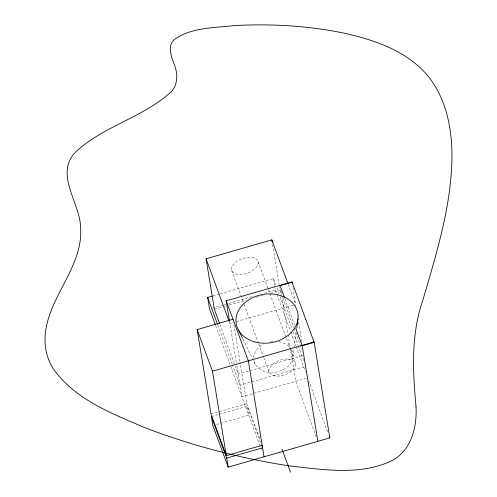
<?xml version="1.0" encoding="UTF-8"?>
<svg xmlns="http://www.w3.org/2000/svg" width="497" height="497" viewBox="0 0 497 497"><rect width="100%" height="100%" fill="white"/><g stroke="black" fill="none" stroke-linecap="round" stroke-linejoin="round"><path stroke-width="0.37" stroke-dasharray="2.48 1.86" d="M292.907 357.101L294.031 348.677M294.131 347.906L296.268 331.822M212.84 295.957L219.488 294.05M220.227 293.833L273.431 278.531L275.835 285.061M212.505 308.115L223.594 304.922M224.327 304.711L225.806 304.288M228.763 303.437L253.886 296.206M264.23 293.23L275.313 290.043L274.959 287.887M214.35 309.37L222.482 307.028M223.221 306.817L226.172 305.966M229.129 305.115L246.127 300.225M256.471 297.249L263.857 295.125M270.511 293.211L280.115 290.447L279.233 285.085M232.876 322.634L229.918 323.485L229.117 321.304M236.566 321.571L293.466 305.201M302.48 355.56L238.2 374.055L235.249 366.059M304.313 366.736L240.032 385.231L232.54 364.916M306.27 378.236L241.915 396.749L236.553 363.997M210.97 414.032L246.841 403.713L240.113 362.63M211.387 416.548L218.705 414.442M219.438 414.231L247.257 406.229L261 443.51M216.518 424.494L248.73 415.231L247.257 406.229M242.816 338.886L255.247 364.183M288.179 284.216L295.678 304.568M284.874 298.734L294.746 325.504M280.115 290.447L281.724 294.808M282.793 297.715L293.777 327.517M294.05 328.244L301.816 349.316M276.904 287.962L279.047 293.764M280.115 296.666L292.149 329.312M293.224 332.213L298.032 345.272M298.306 345.999L303.922 361.232M275.313 290.043L276.649 293.671M276.916 294.398L290.559 331.4M290.826 332.12L295.908 345.906M296.175 346.633L305.537 372.023M308.743 380.721L327.952 432.825M257.999 261.397L268.175 288.981M268.442 289.708L290.391 349.242M290.658 349.969L295.473 363.04M316.266 436.987L295.721 381.267L290.335 348.397M231.583 270.387L243.897 303.785M244.164 304.512L258.353 342.992M258.62 343.719L263.435 356.784M263.702 357.511L269.057 372.029M219.978 324.634L234.982 365.332M217.829 325.019L232.273 364.195M246.841 403.713L260.322 440.274M215.704 325.647L262.211 451.792M292.907 287.62L295.908 305.966M298.567 322.186L301.704 341.34M280.948 291.056L281.575 294.883M281.7 295.647L287.962 333.872M288.086 334.636L290.211 347.633M272.586 244.481L279.109 284.321M273.431 278.531L274.841 287.167M233.888 324.597L239.989 361.872M229.571 321.354L236.442 363.326M291.304 349.553A19.756 15.463 -9.3 0 1 278.556 371.613A19.756 15.463 -9.3 0 1 253.818 360.07M253.669 357.97A19.756 15.463 -9.3 0 1 263.23 344.253M270.933 341.681A19.756 15.463 -9.3 0 1 272.928 341.445M278.941 341.712A19.756 15.463 -9.3 0 1 289.558 347.179M231.714 267.113L231.472 267.982A11.214 6.902 -20.2 0 0 231.882 271.082C234.23 274.723 239.293 274.748 243.126 274.22A15.55 9.573 -20.2 0 0 249.705 272.201C253.277 270.455 257.061 267.858 258.117 263.801A11.214 6.902 -20.2 0 0 257.701 260.701C255.359 257.055 250.295 257.036 246.462 257.564A15.55 9.573 -20.2 0 0 239.883 259.577C236.529 261.198 233.149 263.534 231.714 267.113M269.188 368.755L268.945 369.625A11.214 6.902 -20.2 0 0 269.355 372.725C271.704 376.372 276.767 376.391 280.6 375.862A15.55 9.573 -20.2 0 0 287.179 373.843C290.751 372.104 294.535 369.507 295.591 365.444A11.214 6.902 -20.2 0 0 295.175 362.344C292.826 358.704 287.763 358.679 283.936 359.207A15.55 9.573 -20.2 0 0 277.357 361.226C274.002 362.847 270.623 365.177 269.188 368.755"/><path stroke-width="0.75" d="M296.777 327.989L298.001 318.801M219.444 323.18L214.35 309.37L206.069 258.8L271.834 239.883L287.912 283.489M215.437 324.926L209.554 308.966L207.665 297.448L212.101 296.175M229.446 320.59L226.203 300.791L291.963 281.867L314.172 342.327L302.213 345.769L317.863 441.33M292.031 282.265L280.072 285.707L284.34 297.287M262.174 445.293L226.303 455.612L210.97 414.032L197.147 329.592L233.012 319.267M226.303 455.612L212.474 371.172L314.104 341.93L329.822 437.888L228.191 467.13L212.859 425.55L211.387 416.548L226.713 458.128L228.191 467.13M226.713 458.128L262.584 447.809L261.528 444.939M238.448 329.996L242.48 338.202M295.814 328.399L302.213 345.769M329.287 436.441L329.822 437.888M281.936 449.052L290.453 472.15M226.203 300.791L248.345 360.853L264.056 456.811M206.069 258.8L228.844 320.577M207.665 297.448L217.562 324.292M197.147 329.592L212.474 371.172M291.963 281.867L292.279 283.793M271.834 239.883L272.207 242.182M416.014 406.366C417.182 427.091 411.255 451.133 391.108 461.086C359.648 475.654 323.572 469.696 290.378 466.037C240.852 458.526 192.128 445.703 145.329 427.842C111.962 413.554 74.736 399.482 53.154 368.563A85.366 66.809 -9.3 0 1 45.047 341.557C44.096 299.933 83.558 269.25 80.601 227.52C80.123 202.559 53.962 174 75.842 151.778C103.382 126.281 142.217 117.659 170.154 92.753C178.274 85.428 178.069 73.519 174.124 64.125C171.372 56.447 167.172 46.333 174.198 39.623C191.426 27.211 214.331 27.95 234.578 25.552C271.182 23.607 308.109 25.732 344.042 33.15C375.409 40.195 408.54 51.415 429.191 77.538C446.53 100.027 452.071 129.121 451.959 156.946C451.406 206.013 436.577 253.246 422.922 299.908C410.938 334.27 412.69 370.768 416.014 406.366M254.893 341.955A31.243 24.446 -9.3 0 0 297.889 313.657A31.243 24.446 -9.3 0 0 248.338 300.113A31.243 24.446 -9.3 0 0 254.893 341.955"/></g></svg>
